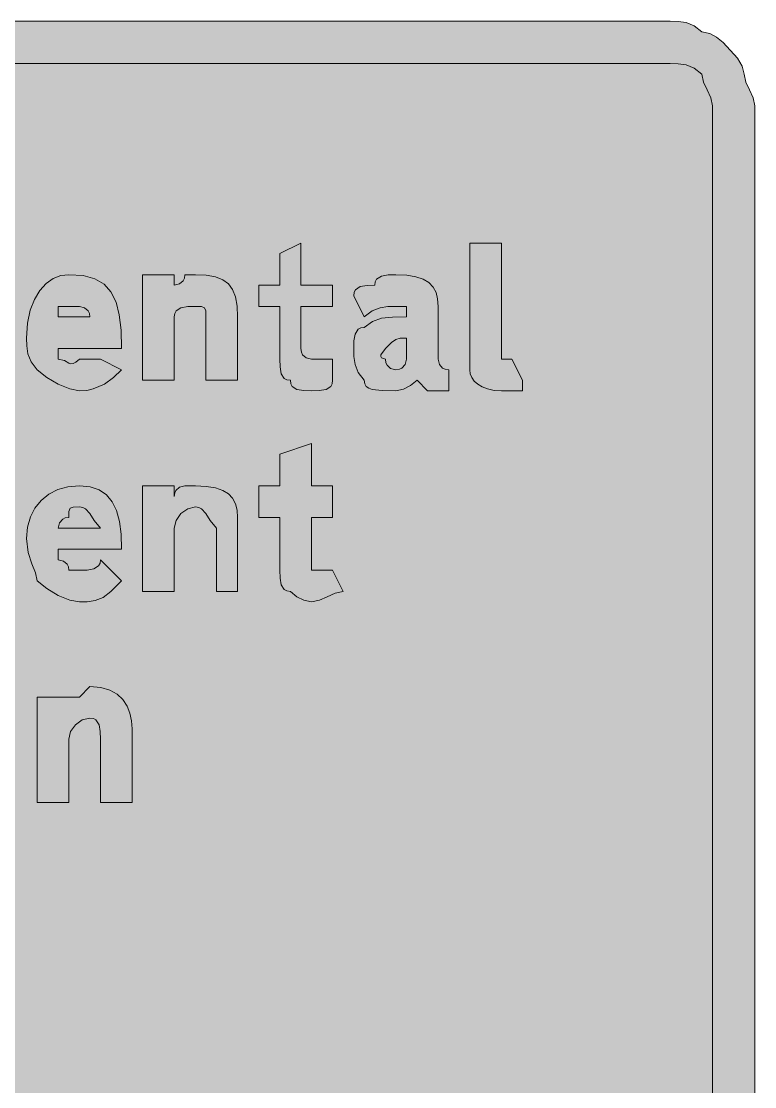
# Model space of a CAD drawing. Header units: metres. Extents: x 121 to 445, y 9 to 260.
# Drawn here: x 362.1 to 445.5, y 139.1 to 260.2 of the extents above; entities that cross this region are included whole.
import ezdxf

# ---------------------------------------------------------------- set-up
doc = ezdxf.new("R2010")
doc.units = ezdxf.units.M
doc.layers.add('FILL_BLACK_000000', color=7, linetype='Continuous', true_color=0x000000)
doc.layers.add('FILL_WHITE_FFFFFF', color=7, linetype='Continuous', true_color=0xffffff)

msp = doc.modelspace()

# ---------------------------------------------------------------- hatches: boundary and pattern name
at = {"layer": 'FILL_BLACK_000000', "true_color": 0x000000}
h = msp.add_hatch(color=7, dxfattribs=at)
h.dxf.hatch_style = 1
h.paths.add_polyline_path([(131.07, 9.36), (130.17, 9.42), (129.27, 9.58), (128.37, 9.87), (127.47, 10.26), (125.67, 11.38), (123.87, 12.96), (122.99, 14.07), (122.22, 15.51), (121.68, 17.18), (121.47, 18.96), (121.47, 250.56), (121.68, 252.36), (122.22, 254.16), (122.99, 255.96), (123.87, 257.76), (125.67, 258.64), (127.47, 259.41), (129.27, 259.95), (131.07, 260.16), (435.87, 260.16), (436.77, 260.14), (437.67, 260.01), (438.57, 259.65), (439.47, 258.96), (440.35, 258.77), (441.12, 258.36), (441.87, 257.76), (443.52, 255.96), (444.06, 255.06), (444.27, 254.16), (444.46, 253.26), (444.87, 252.36), (445.28, 251.46), (445.47, 250.56), (445.47, 18.96), (445.41, 18.06), (445.25, 17.18), (444.96, 16.32), (444.57, 15.51), (444.06, 14.75), (443.45, 14.07), (442.71, 13.46), (441.87, 12.96), (441.37, 12.12), (440.76, 11.38), (440.08, 10.77), (439.32, 10.26), (438.51, 9.87), (437.65, 9.58), (436.77, 9.42), (435.87, 9.36), (131.07, 9.36)])
h = msp.add_hatch(color=7, dxfattribs=at)
h.dxf.hatch_style = 1
h.paths.add_polyline_path([(397.47, 227.76), (393.87, 227.76), (393.87, 222.96), (393.92, 222.56), (394.06, 222.27), (394.47, 221.91), (395.07, 221.76), (396.27, 221.76), (397.47, 221.76), (397.47, 219.36), (397.42, 218.96), (397.26, 218.67), (396.72, 218.31), (395.95, 218.18), (395.07, 218.16), (394.19, 218.18), (393.42, 218.31), (392.88, 218.67), (392.72, 218.96), (392.67, 219.36), (392.27, 219.41), (391.98, 219.57), (391.62, 220.11), (391.49, 220.88), (391.47, 221.76), (391.47, 227.76), (389.07, 227.76), (389.07, 230.16), (391.47, 230.16), (391.47, 233.76), (393.87, 234.96), (393.87, 230.16), (397.47, 230.16), (397.47, 227.76)])
h = msp.add_hatch(color=7, dxfattribs=at)
h.dxf.hatch_style = 1
h.paths.add_polyline_path([(416.67, 221.76), (417.87, 221.76), (419.07, 219.36), (419.07, 218.16), (417.87, 218.16), (416.67, 218.16), (415.83, 218.21), (415.1, 218.37), (414.48, 218.6), (413.97, 218.91), (413.58, 219.27), (413.3, 219.68), (413.13, 220.11), (413.07, 220.56), (413.07, 221.76), (413.07, 234.96), (416.67, 234.96), (416.67, 221.76)])
h = msp.add_hatch(color=7, dxfattribs=at)
h.dxf.hatch_style = 1
h.paths.add_polyline_path([(366.27, 221.76), (366.98, 221.59), (367.47, 221.31), (367.7, 221.23), (367.96, 221.25), (368.27, 221.42), (368.67, 221.76), (371.07, 221.76), (373.47, 220.56), (372.55, 219.68), (371.52, 218.91), (370.26, 218.37), (369.52, 218.21), (368.67, 218.16), (367.58, 218.37), (366.27, 218.91), (364.96, 219.68), (363.87, 220.56), (363.18, 221.46), (362.82, 222.36), (362.69, 223.26), (362.67, 224.16), (362.78, 225.85), (363.08, 227.31), (363.56, 228.55), (364.17, 229.56), (364.9, 230.35), (365.71, 230.91), (366.57, 231.25), (367.47, 231.36), (369.11, 231.25), (370.43, 230.89), (371.48, 230.28), (372.27, 229.41), (372.84, 228.25), (373.21, 226.8), (373.41, 225.04), (373.47, 222.96), (366.27, 222.96), (366.27, 221.76)])
h.paths.add_polyline_path([(369.82, 226.96), (369.68, 227.25), (369.27, 227.61), (368.67, 227.76), (366.27, 227.76), (366.27, 226.56), (369.87, 226.56), (369.82, 226.96)], flags=16)
h = msp.add_hatch(color=7, dxfattribs=at)
h.dxf.hatch_style = 1
h.paths.add_polyline_path([(383.07, 219.36), (383.07, 225.36), (383.07, 226.56), (383.05, 227.25), (382.92, 227.61), (382.56, 227.74), (381.87, 227.76), (380.99, 227.74), (380.22, 227.61), (379.68, 227.25), (379.52, 226.96), (379.47, 226.56), (379.47, 219.36), (375.87, 219.36), (375.87, 231.36), (379.47, 231.36), (379.47, 230.16), (380.07, 230.31), (380.48, 230.67), (380.62, 230.96), (380.67, 231.36), (381.87, 231.36), (383.11, 231.3), (384.14, 231.12), (384.97, 230.79), (385.62, 230.31), (386.1, 229.66), (386.43, 228.83), (386.61, 227.8), (386.67, 226.56), (386.67, 219.36), (383.07, 219.36)])
h = msp.add_hatch(color=7, dxfattribs=at)
h.dxf.hatch_style = 1
h.paths.add_polyline_path([(404.67, 227.76), (403.77, 227.74), (402.87, 227.61), (401.97, 227.25), (401.07, 226.56), (399.87, 228.96), (399.92, 229.36), (400.08, 229.65), (400.62, 230.01), (401.39, 230.14), (402.27, 230.16), (402.32, 230.56), (402.48, 230.85), (403.02, 231.21), (403.79, 231.34), (404.67, 231.36), (405.91, 231.3), (406.94, 231.13), (407.77, 230.85), (408.42, 230.46), (408.9, 229.95), (409.23, 229.33), (409.41, 228.6), (409.47, 227.76), (409.47, 221.76), (409.62, 221.16), (409.98, 220.75), (410.27, 220.61), (410.67, 220.56), (410.67, 218.16), (408.27, 218.16), (407.07, 219.36), (406.32, 218.76), (405.55, 218.35), (404.67, 218.16), (403.1, 218.18), (401.97, 218.31), (401.58, 218.45), (401.3, 218.67), (401.13, 218.96), (401.07, 219.36), (400.38, 220.26), (400.02, 221.16), (399.89, 222.06), (399.87, 222.96), (399.89, 223.84), (400.02, 224.61), (400.38, 225.15), (400.67, 225.31), (401.07, 225.36), (401.99, 226.05), (403.02, 226.41), (404.28, 226.54), (405.87, 226.56), (405.87, 227.76), (404.67, 227.76)])
h.paths.add_polyline_path([(402.94, 222.05), (403.02, 221.91), (403.47, 221.76), (403.52, 221.36), (403.66, 221.07), (404.07, 220.71), (404.67, 220.56), (405.07, 220.61), (405.36, 220.75), (405.72, 221.16), (405.87, 221.76), (405.87, 224.16), (405.16, 224.14), (404.67, 224.01), (404.18, 223.65), (403.47, 222.96), (402.96, 222.27), (402.94, 222.05)], flags=16)
h = msp.add_hatch(color=7, dxfattribs=at)
h.dxf.hatch_style = 1
h.paths.add_polyline_path([(397.47, 207.36), (397.47, 203.76), (395.07, 203.76), (395.07, 198.96), (395.07, 197.76), (396.27, 197.76), (397.47, 197.76), (398.67, 195.36), (397.77, 195.17), (396.87, 194.76), (395.97, 194.35), (395.07, 194.16), (394.19, 194.35), (393.42, 194.76), (392.67, 195.36), (392.27, 195.41), (391.98, 195.57), (391.62, 196.11), (391.49, 196.88), (391.47, 197.76), (391.47, 203.76), (389.07, 203.76), (389.07, 207.36), (391.47, 207.36), (391.47, 210.96), (395.07, 212.16), (395.07, 207.36), (397.47, 207.36)])
h = msp.add_hatch(color=7, dxfattribs=at)
h.dxf.hatch_style = 1
h.paths.add_polyline_path([(366.27, 198.96), (366.87, 198.81), (367.28, 198.45), (367.42, 198.16), (367.47, 197.76), (368.67, 197.76), (369.55, 197.78), (370.32, 197.91), (370.86, 198.27), (371.02, 198.56), (371.07, 198.96), (373.47, 196.56), (372.27, 195.36), (371.37, 194.67), (370.47, 194.31), (369.57, 194.18), (368.67, 194.16), (367.58, 194.37), (366.27, 194.91), (364.96, 195.68), (363.87, 196.56), (363.68, 197.48), (363.27, 198.51), (362.86, 199.77), (362.67, 201.36), (362.78, 202.65), (363.1, 203.82), (363.62, 204.84), (364.32, 205.71), (365.19, 206.41), (366.21, 206.93), (367.38, 207.25), (368.67, 207.36), (369.91, 207.25), (370.94, 206.91), (371.77, 206.35), (372.42, 205.56), (372.9, 204.55), (373.23, 203.31), (373.41, 201.85), (373.47, 200.16), (366.27, 200.16), (366.27, 198.96)])
h.paths.add_polyline_path([(370.36, 203.44), (369.87, 204.21), (369.38, 204.75), (369.07, 204.91), (368.67, 204.96), (367.98, 204.94), (367.62, 204.81), (367.49, 204.45), (367.47, 203.76), (367.07, 203.71), (366.78, 203.57), (366.42, 203.16), (366.27, 202.56), (371.07, 202.56), (370.36, 203.44)], flags=16)
h = msp.add_hatch(color=7, dxfattribs=at)
h.dxf.hatch_style = 1
h.paths.add_polyline_path([(384.27, 195.36), (384.27, 202.56), (383.56, 203.44), (383.07, 204.21), (382.58, 204.75), (382.27, 204.91), (381.87, 204.96), (380.99, 204.75), (380.22, 204.21), (379.68, 203.44), (379.47, 202.56), (379.47, 195.36), (375.87, 195.36), (375.87, 207.36), (379.47, 207.36), (379.47, 206.16), (379.52, 206.56), (379.66, 206.85), (380.07, 207.21), (380.67, 207.36), (381.87, 207.36), (383.11, 207.3), (384.14, 207.13), (384.97, 206.85), (385.62, 206.46), (386.1, 205.95), (386.43, 205.33), (386.61, 204.6), (386.67, 203.76), (386.67, 195.36), (384.27, 195.36)])
h = msp.add_hatch(color=7, dxfattribs=at)
h.dxf.hatch_style = 1
h.paths.add_polyline_path([(371.07, 171.36), (371.07, 178.56), (371.05, 179.44), (370.92, 180.21), (370.56, 180.75), (370.27, 180.91), (369.87, 180.96), (368.99, 180.75), (368.22, 180.21), (367.68, 179.44), (367.47, 178.56), (367.47, 171.36), (363.87, 171.36), (363.87, 183.36), (367.47, 183.36), (368.67, 183.36), (369.87, 184.56), (371.11, 184.45), (372.14, 184.15), (372.97, 183.67), (373.62, 183.06), (374.1, 182.33), (374.43, 181.52), (374.61, 180.66), (374.67, 179.76), (374.67, 171.36), (371.07, 171.36)])
at = {"layer": 'FILL_WHITE_FFFFFF', "true_color": 0xffffff}
h = msp.add_hatch(color=7, dxfattribs=at)
h.dxf.hatch_style = 1
h.paths.add_polyline_path([(436.77, 255.34), (437.67, 255.21), (438.57, 254.85), (439.47, 254.16), (439.66, 253.26), (440.07, 252.36), (440.48, 251.46), (440.67, 250.56), (440.67, 18.96), (440.52, 18.36), (440.16, 17.95), (439.87, 17.81), (439.47, 17.76), (439.47, 15.36), (438.57, 15.17), (437.67, 14.76), (436.77, 14.35), (435.87, 14.16), (131.07, 14.16), (130.17, 14.35), (129.27, 14.76), (128.37, 15.17), (127.47, 15.36), (126.78, 16.26), (126.42, 17.16), (126.29, 18.06), (126.27, 18.96), (126.27, 250.56), (126.27, 251.76), (126.32, 252.16), (126.46, 252.47), (126.87, 252.96), (127.28, 253.45), (127.42, 253.76), (127.47, 254.16), (128.07, 254.31), (128.48, 254.67), (128.62, 254.96), (128.67, 255.36), (131.07, 255.36), (435.87, 255.36), (436.77, 255.34)])

# ---------------------------------------------------------------- linework, layer by layer
at = {"layer": 'FILL_BLACK_000000', "lineweight": 0, "true_color": 0x000000}
msp.add_lwpolyline([(131.07, 260.16), (435.87, 260.16), (436.77, 260.14), (437.67, 260.01), (438.57, 259.65), (439.47, 258.96), (440.35, 258.77), (441.12, 258.36), (441.87, 257.76), (443.52, 255.96), (444.06, 255.06), (444.27, 254.16), (444.46, 253.26), (444.87, 252.36), (445.28, 251.46), (445.47, 250.56), (445.47, 18.96)], dxfattribs=at)
for points in [[(397.47, 227.76), (393.87, 227.76), (393.87, 222.96), (393.92, 222.56), (394.06, 222.27), (394.47, 221.91), (395.07, 221.76), (396.27, 221.76), (397.47, 221.76), (397.47, 219.36), (397.42, 218.96), (397.26, 218.67), (396.72, 218.31), (395.95, 218.18), (395.07, 218.16), (394.19, 218.18), (393.42, 218.31), (392.88, 218.67), (392.72, 218.96), (392.67, 219.36), (392.27, 219.41), (391.98, 219.57), (391.62, 220.11), (391.49, 220.88), (391.47, 221.76), (391.47, 227.76), (389.07, 227.76), (389.07, 230.16), (391.47, 230.16), (391.47, 233.76), (393.87, 234.96), (393.87, 230.16), (397.47, 230.16)], [(416.67, 221.76), (417.87, 221.76), (419.07, 219.36), (419.07, 218.16), (417.87, 218.16), (416.67, 218.16), (415.83, 218.21), (415.1, 218.37), (414.48, 218.6), (413.97, 218.91), (413.58, 219.27), (413.3, 219.68), (413.13, 220.11), (413.07, 220.56), (413.07, 221.76), (413.07, 234.96), (416.67, 234.96)], [(366.27, 221.76), (366.98, 221.59), (367.47, 221.31), (367.7, 221.23), (367.96, 221.25), (368.27, 221.42), (368.67, 221.76), (371.07, 221.76), (373.47, 220.56), (372.55, 219.68), (371.52, 218.91), (370.26, 218.37), (369.52, 218.21), (368.67, 218.16), (367.58, 218.37), (366.27, 218.91), (364.96, 219.68), (363.87, 220.56), (363.18, 221.46), (362.82, 222.36), (362.69, 223.26), (362.67, 224.16), (362.78, 225.85), (363.08, 227.31), (363.56, 228.55), (364.17, 229.56), (364.9, 230.35), (365.71, 230.91), (366.57, 231.25), (367.47, 231.36), (369.11, 231.25), (370.43, 230.89), (371.48, 230.28), (372.27, 229.41), (372.84, 228.25), (373.21, 226.8), (373.41, 225.04), (373.47, 222.96), (366.27, 222.96)], [(383.07, 219.36), (383.07, 225.36), (383.07, 226.56), (383.05, 227.25), (382.92, 227.61), (382.56, 227.74), (381.87, 227.76), (380.99, 227.74), (380.22, 227.61), (379.68, 227.25), (379.52, 226.96), (379.47, 226.56), (379.47, 219.36), (375.87, 219.36), (375.87, 231.36), (379.47, 231.36), (379.47, 230.16), (380.07, 230.31), (380.48, 230.67), (380.62, 230.96), (380.67, 231.36), (381.87, 231.36), (383.11, 231.3), (384.14, 231.12), (384.97, 230.79), (385.62, 230.31), (386.1, 229.66), (386.43, 228.83), (386.61, 227.8), (386.67, 226.56), (386.67, 219.36)], [(404.67, 227.76), (403.77, 227.74), (402.87, 227.61), (401.97, 227.25), (401.07, 226.56), (399.87, 228.96), (399.92, 229.36), (400.08, 229.65), (400.62, 230.01), (401.39, 230.14), (402.27, 230.16), (402.32, 230.56), (402.48, 230.85), (403.02, 231.21), (403.79, 231.34), (404.67, 231.36), (405.91, 231.3), (406.94, 231.13), (407.77, 230.85), (408.42, 230.46), (408.9, 229.95), (409.23, 229.33), (409.41, 228.6), (409.47, 227.76), (409.47, 221.76), (409.62, 221.16), (409.98, 220.75), (410.27, 220.61), (410.67, 220.56), (410.67, 218.16), (408.27, 218.16), (407.07, 219.36), (406.32, 218.76), (405.55, 218.35), (404.67, 218.16), (403.1, 218.18), (401.97, 218.31), (401.58, 218.45), (401.3, 218.67), (401.13, 218.96), (401.07, 219.36), (400.38, 220.26), (400.02, 221.16), (399.89, 222.06), (399.87, 222.96), (399.89, 223.84), (400.02, 224.61), (400.38, 225.15), (400.67, 225.31), (401.07, 225.36), (401.99, 226.05), (403.02, 226.41), (404.28, 226.54), (405.87, 226.56), (405.87, 227.76)], [(369.82, 226.96), (369.68, 227.25), (369.27, 227.61), (368.67, 227.76), (366.27, 227.76), (366.27, 226.56), (369.87, 226.56)], [(402.94, 222.05), (403.02, 221.91), (403.47, 221.76), (403.52, 221.36), (403.66, 221.07), (404.07, 220.71), (404.67, 220.56), (405.07, 220.61), (405.36, 220.75), (405.72, 221.16), (405.87, 221.76), (405.87, 224.16), (405.16, 224.14), (404.67, 224.01), (404.18, 223.65), (403.47, 222.96), (402.96, 222.27)], [(397.47, 207.36), (397.47, 203.76), (395.07, 203.76), (395.07, 198.96), (395.07, 197.76), (396.27, 197.76), (397.47, 197.76), (398.67, 195.36), (397.77, 195.17), (396.87, 194.76), (395.97, 194.35), (395.07, 194.16), (394.19, 194.35), (393.42, 194.76), (392.67, 195.36), (392.27, 195.41), (391.98, 195.57), (391.62, 196.11), (391.49, 196.88), (391.47, 197.76), (391.47, 203.76), (389.07, 203.76), (389.07, 207.36), (391.47, 207.36), (391.47, 210.96), (395.07, 212.16), (395.07, 207.36)], [(366.27, 198.96), (366.87, 198.81), (367.28, 198.45), (367.42, 198.16), (367.47, 197.76), (368.67, 197.76), (369.55, 197.78), (370.32, 197.91), (370.86, 198.27), (371.02, 198.56), (371.07, 198.96), (373.47, 196.56), (372.27, 195.36), (371.37, 194.67), (370.47, 194.31), (369.57, 194.18), (368.67, 194.16), (367.58, 194.37), (366.27, 194.91), (364.96, 195.68), (363.87, 196.56), (363.68, 197.48), (363.27, 198.51), (362.86, 199.77), (362.67, 201.36), (362.78, 202.65), (363.1, 203.82), (363.62, 204.84), (364.32, 205.71), (365.19, 206.41), (366.21, 206.93), (367.38, 207.25), (368.67, 207.36), (369.91, 207.25), (370.94, 206.91), (371.77, 206.35), (372.42, 205.56), (372.9, 204.55), (373.23, 203.31), (373.41, 201.85), (373.47, 200.16), (366.27, 200.16)], [(384.27, 195.36), (384.27, 202.56), (383.56, 203.44), (383.07, 204.21), (382.58, 204.75), (382.27, 204.91), (381.87, 204.96), (380.99, 204.75), (380.22, 204.21), (379.68, 203.44), (379.47, 202.56), (379.47, 195.36), (375.87, 195.36), (375.87, 207.36), (379.47, 207.36), (379.47, 206.16), (379.52, 206.56), (379.66, 206.85), (380.07, 207.21), (380.67, 207.36), (381.87, 207.36), (383.11, 207.3), (384.14, 207.13), (384.97, 206.85), (385.62, 206.46), (386.1, 205.95), (386.43, 205.33), (386.61, 204.6), (386.67, 203.76), (386.67, 195.36)], [(370.36, 203.44), (369.87, 204.21), (369.38, 204.75), (369.07, 204.91), (368.67, 204.96), (367.98, 204.94), (367.62, 204.81), (367.49, 204.45), (367.47, 203.76), (367.07, 203.71), (366.78, 203.57), (366.42, 203.16), (366.27, 202.56), (371.07, 202.56)], [(371.07, 171.36), (371.07, 178.56), (371.05, 179.44), (370.92, 180.21), (370.56, 180.75), (370.27, 180.91), (369.87, 180.96), (368.99, 180.75), (368.22, 180.21), (367.68, 179.44), (367.47, 178.56), (367.47, 171.36), (363.87, 171.36), (363.87, 183.36), (367.47, 183.36), (368.67, 183.36), (369.87, 184.56), (371.11, 184.45), (372.14, 184.15), (372.97, 183.67), (373.62, 183.06), (374.1, 182.33), (374.43, 181.52), (374.61, 180.66), (374.67, 179.76), (374.67, 171.36)]]:
    msp.add_lwpolyline(points, close=True, dxfattribs=at)
at = {"layer": 'FILL_WHITE_FFFFFF', "lineweight": 0, "true_color": 0x000000}
msp.add_lwpolyline([(131.07, 255.36), (435.87, 255.36), (436.77, 255.34), (437.67, 255.21), (438.57, 254.85), (439.47, 254.16), (439.66, 253.26), (440.07, 252.36), (440.48, 251.46), (440.67, 250.56), (440.67, 18.96), (440.52, 18.36), (440.16, 17.95), (439.87, 17.81), (439.47, 17.76), (439.47, 15.36), (438.57, 15.17), (437.67, 14.76), (436.77, 14.35), (435.87, 14.16), (131.07, 14.16)], dxfattribs=at)

doc.saveas('drawing.dxf')
